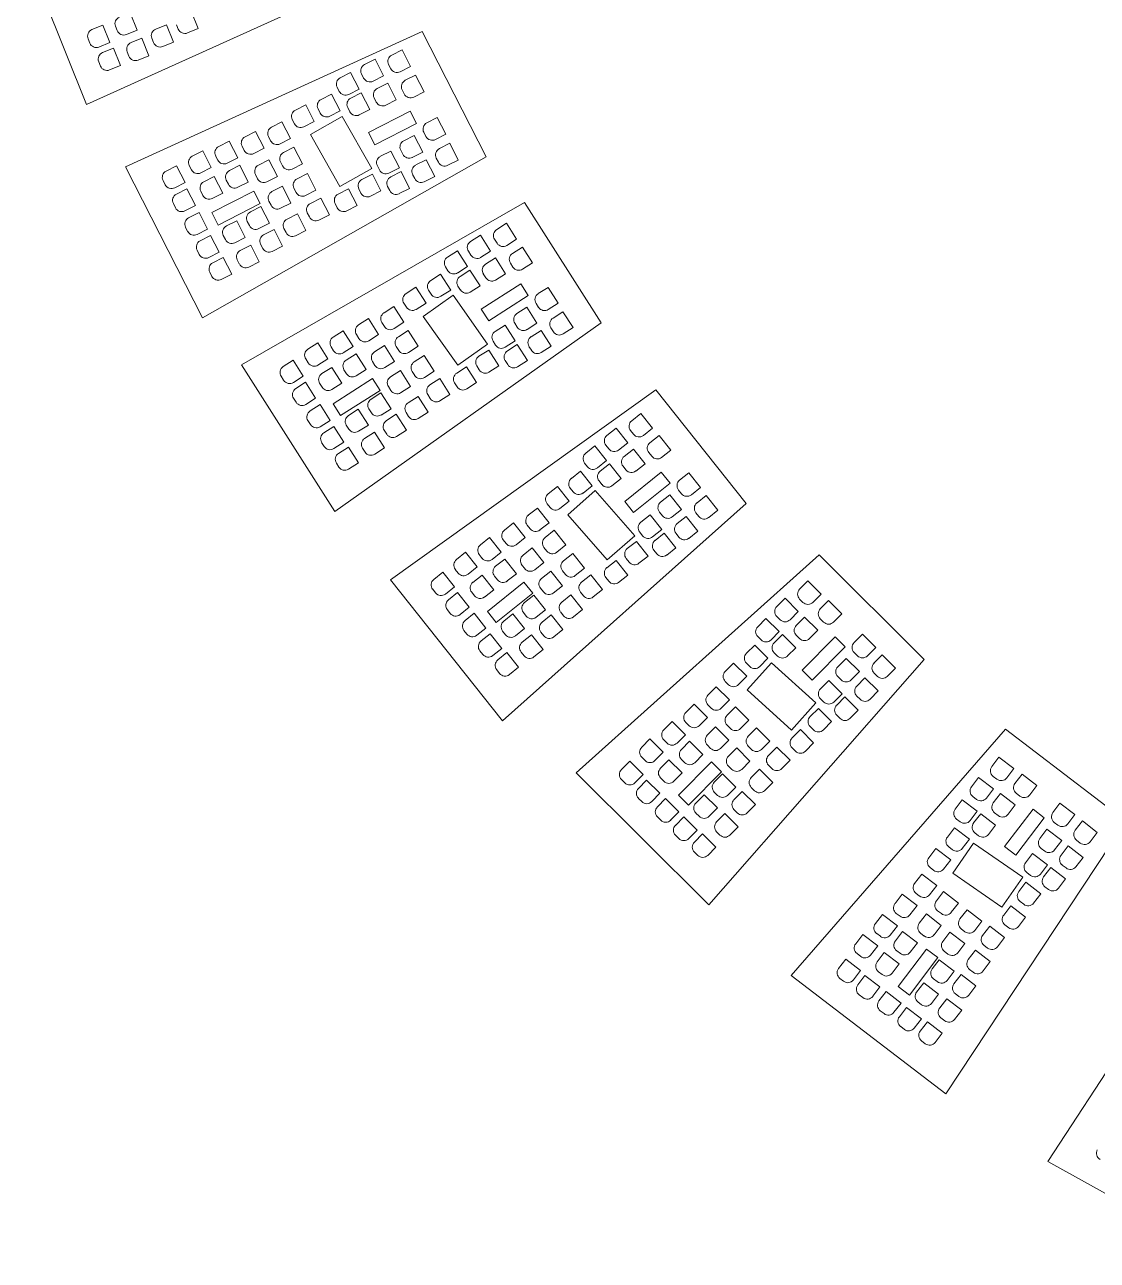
# Model space of a CAD drawing. Header units: millimetres. Extents: x -516 to 436, y -130 to 992.
# Drawn here: x -472 to -243.2, y -79.4 to 184.2 of the extents above; entities that cross this region are included whole.
import ezdxf

# ---------------------------------------------------------------- set-up
doc = ezdxf.new("R2010")
doc.units = ezdxf.units.MM

msp = doc.modelspace()

# ---------------------------------------------------------------- linework, layer by layer
at = {"color": 7, "linetype": 'Continuous', "lineweight": 15}
for p, q in [((-458.81, 167.12), (-472.02, 199.95)), ((-395.42, 195.81), (-458.81, 167.12)), ((-449.51, 186.72), (-448.02, 183)), ((-436.49, 187.05), (-435, 183.34)), ((-457.67, 183.12), (-455.35, 184.05)), ((-455.35, 184.05), (-453.86, 180.34)), ((-452.29, 182.9), (-452.66, 183.83)), ((-450.51, 153.84), (-387.21, 182.74)), ((-448.02, 183), (-450.34, 182.07)), ((-444.07, 183.23), (-441.75, 184.16)), ((-441.75, 184.16), (-440.26, 180.45)), ((-439.27, 183.24), (-439.65, 184.17)), ((-435, 183.34), (-437.32, 182.41)), ((-387.21, 182.74), (-373.6, 156.01)), ((-458.13, 180.24), (-458.5, 181.17)), ((-453.86, 180.34), (-456.18, 179.41)), ((-449.33, 180.34), (-447.01, 181.27)), ((-447.01, 181.27), (-445.52, 177.56)), ((-444.53, 180.35), (-444.9, 181.28)), ((-440.26, 180.45), (-442.58, 179.52)), ((-455.4, 178.23), (-453.08, 179.16)), ((-453.08, 179.16), (-451.59, 175.45)), ((-449.79, 177.46), (-450.16, 178.39)), ((-445.52, 177.56), (-447.84, 176.63)), ((-399.53, 175.67), (-397.3, 176.81)), ((-397.3, 176.81), (-395.48, 173.24)), ((-393.74, 177.68), (-391.51, 178.82)), ((-391.51, 178.82), (-389.7, 175.25)), ((-455.86, 175.35), (-456.23, 176.28)), ((-451.59, 175.45), (-453.91, 174.52)), ((-404.72, 172.85), (-402.5, 173.99)), ((-402.5, 173.99), (-400.68, 170.42)), ((-393.94, 174.78), (-394.39, 175.67)), ((-389.7, 175.25), (-391.92, 174.12)), ((-399.73, 172.77), (-400.18, 173.66)), ((-395.48, 173.24), (-397.71, 172.11)), ((-396.83, 170.56), (-394.6, 171.7)), ((-394.6, 171.7), (-392.78, 168.13)), ((-390.86, 172.31), (-388.63, 173.44)), ((-388.63, 173.44), (-386.82, 169.88)), ((-408.79, 168.21), (-406.56, 169.35)), ((-406.56, 169.35), (-404.75, 165.78)), ((-404.93, 169.95), (-405.38, 170.84)), ((-400.68, 170.42), (-402.91, 169.29)), ((-402.46, 168.5), (-400.23, 169.63)), ((-400.23, 169.63), (-398.42, 166.07)), ((-391.06, 169.4), (-391.52, 170.29)), ((-386.82, 169.88), (-389.05, 168.74)), ((-414.29, 165.95), (-412.06, 167.09)), ((-412.06, 167.09), (-410.25, 163.52)), ((-408.99, 165.3), (-409.45, 166.19)), ((-402.66, 165.59), (-403.12, 166.48)), ((-397.03, 167.65), (-397.48, 168.54)), ((-392.78, 168.13), (-395.01, 167)), ((-419.36, 162.31), (-417.14, 163.45)), ((-417.14, 163.45), (-415.32, 159.88)), ((-414.49, 163.04), (-414.94, 163.93)), ((-410.25, 163.52), (-412.47, 162.39)), ((-411.09, 160.76), (-404.32, 164.61)), ((-404.75, 165.78), (-406.97, 164.65)), ((-404.32, 164.61), (-398, 153.52)), ((-398.42, 166.07), (-400.65, 164.94)), ((-398.69, 161.19), (-389.79, 165.75)), ((-389.79, 165.75), (-388.42, 163.08)), ((-386.24, 163.22), (-384.01, 164.36)), ((-384.01, 164.36), (-382.19, 160.79)), ((-425, 160.25), (-422.77, 161.38)), ((-422.77, 161.38), (-420.95, 157.82)), ((-397.32, 158.52), (-398.69, 161.19)), ((-388.42, 163.08), (-397.32, 158.52)), ((-386.44, 160.32), (-386.89, 161.21)), ((-430.63, 158.19), (-428.4, 159.32)), ((-428.4, 159.32), (-426.59, 155.76)), ((-425.2, 157.34), (-425.65, 158.23)), ((-419.57, 159.4), (-420.02, 160.29)), ((-415.32, 159.88), (-417.55, 158.75)), ((-404.77, 149.66), (-411.09, 160.76)), ((-391.16, 159.43), (-388.93, 160.56)), ((-388.93, 160.56), (-387.11, 157)), ((-382.19, 160.79), (-384.42, 159.66)), ((-383.58, 157.73), (-381.35, 158.87)), ((-381.35, 158.87), (-379.54, 155.3)), ((-436.27, 156.12), (-434.04, 157.26)), ((-373.6, 156.01), (-434.1, 121.61)), ((-434.04, 157.26), (-432.22, 153.69)), ((-430.83, 155.28), (-431.29, 156.17)), ((-426.59, 155.76), (-428.82, 154.62)), ((-420.95, 157.82), (-423.18, 156.69)), ((-416.81, 156.94), (-414.58, 158.07)), ((-414.58, 158.07), (-412.76, 154.51)), ((-396.14, 156.09), (-393.91, 157.22)), ((-393.91, 157.22), (-392.1, 153.66)), ((-391.36, 156.52), (-391.81, 157.41)), ((-387.11, 157), (-389.34, 155.86)), ((-383.78, 154.83), (-384.24, 155.72)), ((-434.1, 121.61), (-450.51, 153.84)), ((-441.85, 152.94), (-439.62, 154.08)), ((-439.62, 154.08), (-437.81, 150.51)), ((-436.47, 153.22), (-436.92, 154.11)), ((-432.22, 153.69), (-434.45, 152.56)), ((-428.37, 153.04), (-426.14, 154.18)), ((-426.14, 154.18), (-424.32, 150.61)), ((-422.15, 154.21), (-419.93, 155.35)), ((-419.93, 155.35), (-418.11, 151.78)), ((-417.01, 154.03), (-417.46, 154.92)), ((-412.76, 154.51), (-414.99, 153.37)), ((-398, 153.52), (-404.77, 149.66)), ((-396.34, 153.18), (-396.8, 154.07)), ((-392.1, 153.66), (-394.32, 152.52)), ((-388.61, 154.24), (-386.38, 155.37)), ((-386.38, 155.37), (-384.57, 151.81)), ((-379.54, 155.3), (-381.77, 154.17)), ((-442.05, 150.03), (-442.5, 150.92)), ((-437.81, 150.51), (-440.03, 149.38)), ((-433.81, 150.66), (-431.58, 151.8)), ((-431.58, 151.8), (-429.77, 148.23)), ((-428.57, 150.13), (-429.02, 151.02)), ((-424.32, 150.61), (-426.55, 149.48)), ((-422.36, 151.3), (-422.81, 152.2)), ((-418.11, 151.78), (-420.34, 150.65)), ((-413.93, 151.29), (-411.7, 152.42)), ((-411.7, 152.42), (-409.89, 148.86)), ((-400.1, 151.14), (-397.87, 152.27)), ((-397.87, 152.27), (-396.05, 148.71)), ((-393.95, 151.69), (-391.72, 152.83)), ((-391.72, 152.83), (-389.91, 149.26)), ((-388.81, 151.33), (-389.27, 152.22)), ((-384.57, 151.81), (-386.8, 150.67)), ((-439.66, 148.01), (-437.43, 149.15)), ((-437.43, 149.15), (-435.62, 145.58)), ((-434.01, 147.75), (-434.47, 148.64)), ((-432.08, 144.1), (-423.18, 148.66)), ((-429.77, 148.23), (-432, 147.1)), ((-423.18, 148.66), (-421.82, 145.99)), ((-419.28, 148.56), (-417.05, 149.7)), ((-417.05, 149.7), (-415.24, 146.13)), ((-414.13, 148.38), (-414.59, 149.27)), ((-409.89, 148.86), (-412.12, 147.72)), ((-405.16, 148.02), (-402.93, 149.15)), ((-402.93, 149.15), (-401.12, 145.59)), ((-400.3, 148.23), (-400.75, 149.12)), ((-396.05, 148.71), (-398.28, 147.57)), ((-394.15, 148.78), (-394.61, 149.68)), ((-389.91, 149.26), (-392.13, 148.13)), ((-439.86, 145.1), (-440.31, 146)), ((-435.62, 145.58), (-437.84, 144.45)), ((-421.82, 145.99), (-430.72, 141.43)), ((-425.79, 111.64), (-365.42, 146.26)), ((-423.88, 144.23), (-421.65, 145.37)), ((-421.65, 145.37), (-419.84, 141.8)), ((-419.48, 145.66), (-419.93, 146.55)), ((-415.24, 146.13), (-417.46, 145)), ((-411.09, 146.06), (-408.86, 147.19)), ((-408.86, 147.19), (-407.04, 143.63)), ((-405.36, 145.11), (-405.82, 146)), ((-401.12, 145.59), (-403.34, 144.45)), ((-365.42, 146.26), (-349.08, 120.58)), ((-437.06, 142.98), (-434.83, 144.12)), ((-434.83, 144.12), (-433.01, 140.55)), ((-430.72, 141.43), (-432.08, 144.1)), ((-429.01, 141.23), (-426.78, 142.36)), ((-426.78, 142.36), (-424.96, 138.8)), ((-416.07, 142.71), (-413.84, 143.85)), ((-413.84, 143.85), (-412.03, 140.28)), ((-411.29, 143.15), (-411.74, 144.04)), ((-407.04, 143.63), (-409.27, 142.49)), ((-437.26, 140.07), (-437.71, 140.96)), ((-433.01, 140.55), (-435.24, 139.42)), ((-424.08, 141.32), (-424.54, 142.21)), ((-419.84, 141.8), (-422.06, 140.67)), ((-421.05, 139.37), (-418.82, 140.5)), ((-418.82, 140.5), (-417.01, 136.94)), ((-416.27, 139.81), (-416.73, 140.7)), ((-412.03, 140.28), (-414.25, 139.15)), ((-371.34, 140.46), (-369.24, 141.8)), ((-369.24, 141.8), (-367.09, 138.43)), ((-434.59, 138.06), (-432.36, 139.19)), ((-432.36, 139.19), (-430.55, 135.63)), ((-429.21, 138.32), (-429.66, 139.21)), ((-424.96, 138.8), (-427.19, 137.66)), ((-426.03, 136.03), (-423.81, 137.16)), ((-423.81, 137.16), (-421.99, 133.6)), ((-421.25, 136.46), (-421.71, 137.35)), ((-376.91, 137.91), (-374.8, 139.25)), ((-374.8, 139.25), (-372.66, 135.88)), ((-371.27, 137.55), (-371.8, 138.39)), ((-367.09, 138.43), (-369.2, 137.09)), ((-434.79, 135.15), (-435.25, 136.04)), ((-430.55, 135.63), (-432.77, 134.49)), ((-431.89, 133.39), (-429.66, 134.52)), ((-429.66, 134.52), (-427.85, 130.96)), ((-417.01, 136.94), (-419.24, 135.81)), ((-381.82, 134.6), (-379.71, 135.95)), ((-379.71, 135.95), (-377.56, 132.57)), ((-376.84, 134.99), (-377.37, 135.84)), ((-372.66, 135.88), (-374.77, 134.53)), ((-367.97, 135.39), (-365.86, 136.73)), ((-365.86, 136.73), (-363.71, 133.35)), ((-426.24, 133.12), (-426.69, 134.01)), ((-421.99, 133.6), (-424.22, 132.46)), ((-381.74, 131.69), (-382.28, 132.53)), ((-377.56, 132.57), (-379.67, 131.23)), ((-379.15, 130.48), (-377.04, 131.83)), ((-377.04, 131.83), (-374.89, 128.45)), ((-373.74, 133.08), (-371.63, 134.42)), ((-371.63, 134.42), (-369.48, 131.04)), ((-367.89, 132.47), (-368.43, 133.31)), ((-363.71, 133.35), (-365.82, 132.01)), ((-432.09, 130.48), (-432.55, 131.37)), ((-427.85, 130.96), (-430.08, 129.82)), ((-385.42, 129.59), (-383.31, 130.93)), ((-383.31, 130.93), (-381.16, 127.56)), ((-373.66, 130.16), (-374.2, 131.01)), ((-369.48, 131.04), (-371.59, 129.7)), ((-390.68, 126.82), (-388.57, 128.16)), ((-388.57, 128.16), (-386.42, 124.78)), ((-385.34, 126.68), (-385.88, 127.52)), ((-381.16, 127.56), (-383.27, 126.22)), ((-379.07, 127.57), (-379.61, 128.41)), ((-374.89, 128.45), (-377, 127.11)), ((-374.66, 123.51), (-366.23, 128.9)), ((-366.23, 128.9), (-364.62, 126.38)), ((-362.49, 126.79), (-360.38, 128.13)), ((-360.38, 128.13), (-358.24, 124.75)), ((-395.38, 122.71), (-393.27, 124.05)), ((-393.27, 124.05), (-391.12, 120.68)), ((-390.6, 123.9), (-391.14, 124.75)), ((-386.42, 124.78), (-388.53, 123.44)), ((-387, 121.95), (-380.63, 126.44)), ((-380.63, 126.44), (-373.28, 116)), ((-364.62, 126.38), (-373.04, 120.99)), ((-362.42, 123.87), (-362.95, 124.72)), ((-358.24, 124.75), (-360.35, 123.41)), ((-400.79, 120.12), (-398.68, 121.46)), ((-398.68, 121.46), (-396.54, 118.08)), ((-379.64, 111.51), (-387, 121.95)), ((-373.04, 120.99), (-374.66, 123.51)), ((-367.03, 122.54), (-364.92, 123.88)), ((-364.92, 123.88), (-362.77, 120.5)), ((-359.33, 121.58), (-357.22, 122.92)), ((-357.22, 122.92), (-355.07, 119.54)), ((-406.2, 117.52), (-404.09, 118.87)), ((-349.08, 120.58), (-405.84, 80.29)), ((-404.09, 118.87), (-401.95, 115.49)), ((-395.3, 119.79), (-395.84, 120.64)), ((-391.12, 120.68), (-393.23, 119.33)), ((-392.32, 117.6), (-390.21, 118.94)), ((-390.21, 118.94), (-388.07, 115.57)), ((-371.67, 118.73), (-369.56, 120.07)), ((-369.56, 120.07), (-367.41, 116.7)), ((-366.95, 119.62), (-367.49, 120.47)), ((-362.77, 120.5), (-364.88, 119.16)), ((-364, 117.61), (-361.89, 118.95)), ((-361.89, 118.95), (-359.74, 115.58)), ((-359.25, 118.66), (-359.79, 119.5)), ((-355.07, 119.54), (-357.18, 118.2)), ((-411.62, 114.93), (-409.51, 116.27)), ((-409.51, 116.27), (-407.36, 112.9)), ((-400.72, 117.2), (-401.25, 118.05)), ((-396.54, 118.08), (-398.65, 116.74)), ((-373.28, 116), (-379.64, 111.51)), ((-371.59, 115.82), (-372.13, 116.66)), ((-367.41, 116.7), (-369.52, 115.36)), ((-406.13, 114.61), (-406.66, 115.45)), ((-401.95, 115.49), (-404.06, 114.15)), ((-403.46, 112.62), (-401.35, 113.96)), ((-401.35, 113.96), (-399.2, 110.59)), ((-397.38, 114.38), (-395.28, 115.72)), ((-395.28, 115.72), (-393.13, 112.35)), ((-392.25, 114.69), (-392.78, 115.53)), ((-388.07, 115.57), (-390.18, 114.23)), ((-388.92, 112.25), (-386.81, 113.6)), ((-386.81, 113.6), (-384.66, 110.22)), ((-375.13, 113.43), (-373.02, 114.77)), ((-373.02, 114.77), (-370.88, 111.4)), ((-369.07, 114.57), (-366.96, 115.91)), ((-366.96, 115.91), (-364.81, 112.54)), ((-363.92, 114.7), (-364.46, 115.54)), ((-359.74, 115.58), (-361.85, 114.24)), ((-405.84, 80.29), (-425.79, 111.64)), ((-416.87, 111.23), (-414.76, 112.57)), ((-414.76, 112.57), (-412.61, 109.2)), ((-411.54, 112.02), (-412.08, 112.86)), ((-407.36, 112.9), (-409.47, 111.56)), ((-408.65, 109.73), (-406.54, 111.07)), ((-406.54, 111.07), (-404.39, 107.7)), ((-397.31, 111.47), (-397.85, 112.31)), ((-393.13, 112.35), (-395.24, 111.01)), ((-379.88, 109.84), (-377.77, 111.18)), ((-377.77, 111.18), (-375.62, 107.81)), ((-375.06, 110.51), (-375.59, 111.36)), ((-370.88, 111.4), (-372.99, 110.05)), ((-368.99, 111.65), (-369.53, 112.5)), ((-364.81, 112.54), (-366.92, 111.19)), ((-416.79, 108.32), (-417.33, 109.16)), ((-412.61, 109.2), (-414.72, 107.86)), ((-406.26, 103.29), (-397.83, 108.68)), ((-403.38, 109.7), (-403.92, 110.55)), ((-399.2, 110.59), (-401.31, 109.24)), ((-397.83, 108.68), (-396.22, 106.16)), ((-393.98, 109.03), (-391.87, 110.37)), ((-391.87, 110.37), (-389.72, 107)), ((-388.84, 109.34), (-389.38, 110.18)), ((-384.66, 110.22), (-386.77, 108.88)), ((-385.59, 107.32), (-383.48, 108.66)), ((-383.48, 108.66), (-381.33, 105.29)), ((-414.22, 106.53), (-412.11, 107.88)), ((-412.11, 107.88), (-409.96, 104.5)), ((-408.57, 106.82), (-409.11, 107.66)), ((-404.39, 107.7), (-406.5, 106.36)), ((-396.22, 106.16), (-404.64, 100.77)), ((-398.15, 104.28), (-396.04, 105.62)), ((-396.04, 105.62), (-393.89, 102.25)), ((-393.9, 106.12), (-394.44, 106.96)), ((-394.01, 65.72), (-337.41, 106.24)), ((-389.72, 107), (-391.83, 105.66)), ((-379.8, 106.93), (-380.34, 107.77)), ((-375.62, 107.81), (-377.73, 106.47)), ((-337.41, 106.24), (-318.13, 81.99)), ((-414.14, 103.62), (-414.68, 104.46)), ((-409.96, 104.5), (-412.07, 103.16)), ((-411.14, 101.78), (-409.03, 103.12)), ((-409.03, 103.12), (-406.89, 99.74)), ((-404.64, 100.77), (-406.26, 103.29)), ((-390.23, 103.51), (-388.12, 104.86)), ((-388.12, 104.86), (-385.97, 101.48)), ((-385.51, 104.4), (-386.05, 105.25)), ((-381.33, 105.29), (-383.44, 103.94)), ((-402.96, 100.8), (-400.86, 102.14)), ((-400.86, 102.14), (-398.71, 98.76)), ((-398.07, 101.36), (-398.61, 102.21)), ((-393.89, 102.25), (-396, 100.9)), ((-394.87, 99.71), (-392.76, 101.05)), ((-392.76, 101.05), (-390.61, 97.68)), ((-390.15, 100.6), (-390.69, 101.44)), ((-385.97, 101.48), (-388.08, 100.14)), ((-342.55, 99.68), (-340.6, 101.23)), ((-340.6, 101.23), (-338.11, 98.1)), ((-411.07, 98.86), (-411.6, 99.7)), ((-406.89, 99.74), (-409, 98.4)), ((-408.22, 97.11), (-406.11, 98.45)), ((-406.11, 98.45), (-403.96, 95.08)), ((-402.89, 97.88), (-403.42, 98.73)), ((-398.71, 98.76), (-400.82, 97.42)), ((-394.79, 96.8), (-395.33, 97.64)), ((-390.61, 97.68), (-392.72, 96.34)), ((-347.82, 96.55), (-345.87, 98.11)), ((-345.87, 98.11), (-343.38, 94.98)), ((-342.17, 96.79), (-342.79, 97.57)), ((-338.11, 98.1), (-340.06, 96.55)), ((-408.14, 94.19), (-408.68, 95.04)), ((-403.96, 95.08), (-406.07, 93.73)), ((-399.51, 95.91), (-397.4, 97.25)), ((-397.4, 97.25), (-395.25, 93.87)), ((-343.38, 94.98), (-345.34, 93.42)), ((-338.66, 94.98), (-336.71, 96.54)), ((-336.71, 96.54), (-334.22, 93.41)), ((-405.09, 92.72), (-402.98, 94.06)), ((-402.98, 94.06), (-400.83, 90.68)), ((-399.43, 92.99), (-399.97, 93.84)), ((-395.25, 93.87), (-397.36, 92.53)), ((-352.36, 92.75), (-350.4, 94.31)), ((-350.4, 94.31), (-347.91, 91.18)), ((-347.44, 93.66), (-348.07, 94.45)), ((-344.16, 92.08), (-342.2, 93.64)), ((-342.2, 93.64), (-339.71, 90.51)), ((-338.28, 92.09), (-338.9, 92.87)), ((-334.22, 93.41), (-336.17, 91.85)), ((-405.01, 89.8), (-405.55, 90.65)), ((-400.83, 90.68), (-402.94, 89.34)), ((-351.97, 89.86), (-352.6, 90.65)), ((-347.91, 91.18), (-349.87, 89.62)), ((-349.27, 88.94), (-347.31, 90.49)), ((-347.31, 90.49), (-344.82, 87.36)), ((-343.78, 89.19), (-344.4, 89.97)), ((-339.71, 90.51), (-341.67, 88.95)), ((-355.41, 87.39), (-353.46, 88.95)), ((-353.46, 88.95), (-350.97, 85.82)), ((-344.82, 87.36), (-346.78, 85.81)), ((-344.04, 82.43), (-336.23, 88.68)), ((-336.23, 88.68), (-334.36, 86.34)), ((-332.32, 87), (-330.36, 88.56)), ((-330.36, 88.56), (-327.87, 85.43)), ((-360.35, 84.08), (-358.39, 85.64)), ((-358.39, 85.64), (-355.91, 82.51)), ((-356.18, 79.63), (-350.32, 84.76)), ((-355.03, 84.5), (-355.65, 85.29)), ((-350.97, 85.82), (-352.92, 84.26)), ((-350.32, 84.76), (-341.91, 75.15)), ((-348.89, 86.05), (-349.51, 86.83)), ((-334.36, 86.34), (-342.17, 80.09)), ((-331.94, 84.11), (-332.56, 84.9)), ((-327.87, 85.43), (-329.83, 83.87)), ((-318.13, 81.99), (-370.13, 35.68)), ((-359.97, 81.19), (-360.59, 81.97)), ((-355.91, 82.51), (-357.86, 80.95)), ((-342.17, 80.09), (-344.04, 82.43)), ((-336.38, 82.3), (-334.43, 83.86)), ((-334.43, 83.86), (-331.94, 80.73)), ((-328.62, 82.15), (-326.66, 83.71)), ((-326.66, 83.71), (-324.18, 80.58)), ((-364.6, 79.5), (-362.64, 81.06)), ((-362.64, 81.06), (-360.15, 77.93)), ((-347.77, 70.02), (-356.18, 79.63)), ((-340.6, 78.03), (-338.64, 79.59)), ((-338.64, 79.59), (-336.15, 76.46)), ((-336, 79.41), (-336.62, 80.19)), ((-331.94, 80.73), (-333.89, 79.17)), ((-332.85, 77.72), (-330.9, 79.28)), ((-330.9, 79.28), (-328.41, 76.15)), ((-328.24, 79.26), (-328.86, 80.05)), ((-324.18, 80.58), (-326.13, 79.02)), ((-369.71, 76.36), (-367.75, 77.91)), ((-367.75, 77.91), (-365.26, 74.78)), ((-364.22, 76.61), (-364.84, 77.4)), ((-360.15, 77.93), (-362.11, 76.37)), ((-336.15, 76.46), (-338.11, 74.9)), ((-374.82, 73.21), (-372.86, 74.77)), ((-372.86, 74.77), (-370.37, 71.64)), ((-369.33, 73.47), (-369.95, 74.25)), ((-365.26, 74.78), (-367.22, 73.23)), ((-361.02, 74.74), (-359.06, 76.3)), ((-359.06, 76.3), (-356.57, 73.17)), ((-341.91, 75.15), (-347.77, 70.02)), ((-343.49, 72.39), (-341.53, 73.95)), ((-341.53, 73.95), (-339.04, 70.82)), ((-340.22, 75.14), (-340.84, 75.93)), ((-337.58, 74.16), (-335.62, 75.72)), ((-335.62, 75.72), (-333.13, 72.59)), ((-332.47, 74.83), (-333.09, 75.62)), ((-328.41, 76.15), (-330.36, 74.59)), ((-379.93, 70.07), (-377.97, 71.62)), ((-377.97, 71.62), (-375.48, 68.49)), ((-370.37, 71.64), (-372.33, 70.08)), ((-365.72, 71.01), (-363.76, 72.57)), ((-363.76, 72.57), (-361.27, 69.43)), ((-360.64, 71.85), (-361.26, 72.64)), ((-356.57, 73.17), (-358.53, 71.61)), ((-357.08, 69.78), (-355.12, 71.34)), ((-355.12, 71.34), (-352.63, 68.21)), ((-337.2, 71.27), (-337.82, 72.06)), ((-333.13, 72.59), (-335.09, 71.03)), ((-374.44, 70.32), (-375.06, 71.11)), ((-371.57, 68.62), (-369.61, 70.18)), ((-369.61, 70.18), (-367.12, 67.05)), ((-365.34, 68.12), (-365.96, 68.9)), ((-361.27, 69.43), (-363.23, 67.88)), ((-354.38, 24.53), (-302.59, 71.06)), ((-347.83, 68.33), (-345.87, 69.89)), ((-345.87, 69.89), (-343.38, 66.75)), ((-343.11, 69.5), (-343.73, 70.29)), ((-339.04, 70.82), (-341, 69.26)), ((-302.59, 71.06), (-280.17, 48.76)), ((-384.76, 65.84), (-382.81, 67.39)), ((-382.81, 67.39), (-380.32, 64.26)), ((-379.55, 67.18), (-380.17, 67.96)), ((-375.48, 68.49), (-377.44, 66.94)), ((-376.43, 65.2), (-374.48, 66.76)), ((-374.48, 66.76), (-371.99, 63.63)), ((-371.19, 65.73), (-371.81, 66.51)), ((-367.12, 67.05), (-369.08, 65.49)), ((-361.77, 66.05), (-359.82, 67.6)), ((-359.82, 67.6), (-357.33, 64.47)), ((-356.69, 66.89), (-357.32, 67.67)), ((-352.63, 68.21), (-354.59, 66.65)), ((-353.25, 65.22), (-351.29, 66.78)), ((-351.29, 66.78), (-348.8, 63.65)), ((-347.45, 65.44), (-348.07, 66.22)), ((-343.38, 66.75), (-345.34, 65.2)), ((-370.13, 35.68), (-394.01, 65.72)), ((-384.38, 62.95), (-385, 63.73)), ((-380.32, 64.26), (-382.27, 62.7)), ((-371.99, 63.63), (-373.94, 62.07)), ((-373.34, 59), (-365.53, 65.25)), ((-365.53, 65.25), (-363.65, 62.9)), ((-361.39, 63.16), (-362.01, 63.94)), ((-357.33, 64.47), (-359.28, 62.92)), ((-348.8, 63.65), (-350.76, 62.09)), ((-306.74, 63.75), (-304.97, 65.53)), ((-304.97, 65.53), (-302.14, 62.7)), ((-381.63, 61.44), (-379.68, 63)), ((-379.68, 63), (-377.19, 59.87)), ((-376.05, 62.31), (-376.67, 63.1)), ((-363.65, 62.9), (-371.46, 56.66)), ((-365.42, 60.88), (-363.46, 62.44)), ((-363.46, 62.44), (-360.97, 59.31)), ((-357.46, 60.95), (-355.5, 62.51)), ((-355.5, 62.51), (-353.01, 59.38)), ((-352.86, 62.33), (-353.49, 63.12)), ((-311.61, 60.04), (-309.85, 61.81)), ((-309.85, 61.81), (-307.01, 58.99)), ((-306.02, 60.93), (-306.73, 61.63)), ((-302.14, 62.7), (-303.9, 60.93)), ((-302.33, 59.54), (-300.56, 61.31)), ((-300.56, 61.31), (-297.73, 58.49)), ((-381.25, 58.55), (-381.87, 59.33)), ((-377.19, 59.87), (-379.14, 58.31)), ((-378.08, 57.03), (-376.12, 58.59)), ((-376.12, 58.59), (-373.63, 55.46)), ((-371.46, 56.66), (-373.34, 59)), ((-369.84, 56.92), (-367.89, 58.47)), ((-367.89, 58.47), (-365.4, 55.34)), ((-365.04, 57.99), (-365.66, 58.78)), ((-360.97, 59.31), (-362.93, 57.75)), ((-361.68, 56.69), (-359.72, 58.24)), ((-359.72, 58.24), (-357.23, 55.11)), ((-357.08, 58.06), (-357.7, 58.85)), ((-353.01, 59.38), (-354.97, 57.82)), ((-307.01, 58.99), (-308.77, 57.22)), ((-297.73, 58.49), (-299.49, 56.72)), ((-373.63, 55.46), (-375.59, 53.9)), ((-315.67, 55.74), (-313.91, 57.51)), ((-313.91, 57.51), (-311.07, 54.69)), ((-310.89, 57.21), (-311.6, 57.92)), ((-307.45, 56.02), (-305.69, 57.8)), ((-305.69, 57.8), (-302.85, 54.97)), ((-301.61, 56.71), (-302.32, 57.42)), ((-377.7, 54.14), (-378.32, 54.92)), ((-374.68, 52.7), (-372.72, 54.25)), ((-372.72, 54.25), (-370.23, 51.12)), ((-369.46, 54.03), (-370.08, 54.81)), ((-365.4, 55.34), (-367.35, 53.79)), ((-365.89, 52.42), (-363.94, 53.97)), ((-363.94, 53.97), (-361.45, 50.84)), ((-361.29, 53.79), (-361.92, 54.58)), ((-357.23, 55.11), (-359.19, 53.55)), ((-314.95, 52.91), (-315.66, 53.62)), ((-311.07, 54.69), (-312.83, 52.92)), ((-312.16, 52.31), (-310.4, 54.08)), ((-310.4, 54.08), (-307.56, 51.26)), ((-306.74, 53.2), (-307.44, 53.9)), ((-306.21, 46.45), (-299.18, 53.56)), ((-302.85, 54.97), (-304.61, 53.2)), ((-299.18, 53.56), (-297.05, 51.45)), ((-295.1, 52.35), (-293.34, 54.12)), ((-293.34, 54.12), (-290.5, 51.3)), ((-374.3, 49.81), (-374.92, 50.59)), ((-370.23, 51.12), (-372.19, 49.57)), ((-371.11, 48.66), (-369.15, 50.21)), ((-369.15, 50.21), (-366.66, 47.08)), ((-365.51, 49.53), (-366.13, 50.31)), ((-361.45, 50.84), (-363.4, 49.28)), ((-318.08, 50.06), (-316.32, 51.83)), ((-316.32, 51.83), (-313.49, 49.01)), ((-311.45, 49.48), (-312.15, 50.19)), ((-307.56, 51.26), (-309.32, 49.49)), ((-297.05, 51.45), (-304.08, 44.34)), ((-294.39, 49.53), (-295.1, 50.23)), ((-290.5, 51.3), (-292.26, 49.53)), ((-280.17, 48.76), (-326.13, -3.58)), ((-322.6, 46.2), (-320.84, 47.97)), ((-320.84, 47.97), (-318.01, 45.15)), ((-317.37, 47.23), (-318.08, 47.94)), ((-317.95, 42.26), (-312.72, 48.03)), ((-313.49, 49.01), (-315.25, 47.24)), ((-312.72, 48.03), (-303.25, 39.46)), ((-298.59, 47.21), (-296.83, 48.98)), ((-296.83, 48.98), (-293.99, 46.16)), ((-290.87, 47.96), (-289.1, 49.74)), ((-289.1, 49.74), (-286.27, 46.91)), ((-370.72, 45.77), (-371.35, 46.55)), ((-366.66, 47.08), (-368.62, 45.53)), ((-318.01, 45.15), (-319.77, 43.38)), ((-304.08, 44.34), (-306.21, 46.45)), ((-297.88, 44.38), (-298.59, 45.09)), ((-293.99, 46.16), (-295.76, 44.39)), ((-294.56, 43.07), (-292.79, 44.84)), ((-292.79, 44.84), (-289.96, 42.02)), ((-290.15, 45.14), (-290.86, 45.84)), ((-286.27, 46.91), (-288.03, 45.14)), ((-326.29, 41.16), (-324.53, 42.93)), ((-324.53, 42.93), (-321.69, 40.11)), ((-321.89, 43.37), (-322.6, 44.08)), ((-308.48, 33.69), (-317.95, 42.26)), ((-302.28, 42.48), (-300.52, 44.25)), ((-300.52, 44.25), (-297.69, 41.43)), ((-321.69, 40.11), (-323.46, 38.34)), ((-301.57, 39.65), (-302.28, 40.36)), ((-297.69, 41.43), (-299.45, 39.66)), ((-298.83, 38.99), (-297.07, 40.76)), ((-297.07, 40.76), (-294.24, 37.94)), ((-293.84, 40.25), (-294.55, 40.95)), ((-289.96, 42.02), (-291.72, 40.25)), ((-331, 37.44), (-329.24, 39.21)), ((-329.24, 39.21), (-326.4, 36.39)), ((-325.58, 38.33), (-326.29, 39.04)), ((-322.19, 36.85), (-320.42, 38.62)), ((-320.42, 38.62), (-317.59, 35.8)), ((-303.25, 39.46), (-308.48, 33.69)), ((-304.5, 36.55), (-302.74, 38.32)), ((-302.74, 38.32), (-299.9, 35.5)), ((-294.24, 37.94), (-296, 36.17)), ((-335.71, 33.73), (-333.95, 35.5)), ((-333.95, 35.5), (-331.11, 32.68)), ((-330.29, 34.62), (-331, 35.32)), ((-326.4, 36.39), (-328.17, 34.62)), ((-326.42, 32.59), (-324.66, 34.37)), ((-324.66, 34.37), (-321.82, 31.54)), ((-321.47, 34.02), (-322.18, 34.72)), ((-317.59, 35.8), (-319.35, 34.03)), ((-303.79, 33.72), (-304.5, 34.42)), ((-299.9, 35.5), (-301.67, 33.72)), ((-298.12, 36.16), (-298.83, 36.87)), ((-340.42, 30.01), (-338.66, 31.78)), ((-338.66, 31.78), (-335.83, 28.96)), ((-331.11, 32.68), (-332.88, 30.9)), ((-317.69, 32.38), (-315.93, 34.15)), ((-315.93, 34.15), (-313.09, 31.33)), ((-308.53, -18.67), (-262.83, 33.9)), ((-308.34, 32.01), (-306.58, 33.78)), ((-306.58, 33.78), (-303.74, 30.96)), ((-262.83, 33.9), (-237.15, 14.24)), ((-335, 30.9), (-335.71, 31.6)), ((-331.96, 29.54), (-330.19, 31.32)), ((-330.19, 31.32), (-327.36, 28.49)), ((-325.71, 29.77), (-326.41, 30.47)), ((-321.82, 31.54), (-323.58, 29.77)), ((-321.93, 28.12), (-320.16, 29.89)), ((-320.16, 29.89), (-317.33, 27.07)), ((-316.98, 29.55), (-317.69, 30.25)), ((-313.09, 31.33), (-314.86, 29.55)), ((-313.36, 28.29), (-311.6, 30.06)), ((-311.6, 30.06), (-308.76, 27.24)), ((-307.63, 29.18), (-308.33, 29.88)), ((-303.74, 30.96), (-305.5, 29.18)), ((-344.74, 25.25), (-342.97, 27.02)), ((-342.97, 27.02), (-340.14, 24.2)), ((-339.71, 27.18), (-340.42, 27.89)), ((-335.83, 28.96), (-337.59, 27.19)), ((-336.39, 25.58), (-334.63, 27.36)), ((-334.63, 27.36), (-331.79, 24.54)), ((-332.59, 19.78), (-325.56, 26.89)), ((-331.24, 26.72), (-331.95, 27.42)), ((-327.36, 28.49), (-329.12, 26.72)), ((-325.56, 26.89), (-323.43, 24.78)), ((-317.33, 27.07), (-319.09, 25.3)), ((-308.76, 27.24), (-310.52, 25.47)), ((-265.73, 25.91), (-264.21, 27.89)), ((-264.21, 27.89), (-261.03, 25.46)), ((-326.13, -3.58), (-354.38, 24.53)), ((-340.14, 24.2), (-341.9, 22.42)), ((-331.79, 24.54), (-333.55, 22.76)), ((-323.43, 24.78), (-330.46, 17.67)), ((-324.95, 22.57), (-323.18, 24.34)), ((-323.18, 24.34), (-320.35, 21.52)), ((-321.21, 25.3), (-321.92, 26)), ((-317.05, 23.56), (-315.29, 25.34)), ((-315.29, 25.34), (-312.45, 22.51)), ((-312.65, 25.47), (-313.36, 26.17)), ((-264.65, 23.2), (-265.45, 23.8)), ((-261.03, 25.46), (-262.55, 23.48)), ((-260.81, 22.3), (-259.29, 24.29)), ((-259.29, 24.29), (-256.11, 21.85)), ((-344.02, 22.42), (-344.73, 23.12)), ((-341.12, 21.24), (-339.36, 23.02)), ((-339.36, 23.02), (-336.52, 20.2)), ((-335.67, 22.76), (-336.38, 23.46)), ((-320.35, 21.52), (-322.11, 19.75)), ((-316.34, 20.74), (-317.05, 21.44)), ((-312.45, 22.51), (-314.22, 20.74)), ((-270.08, 21.59), (-268.56, 23.58)), ((-268.56, 23.58), (-265.38, 21.15)), ((-265.38, 21.15), (-266.9, 19.16)), ((-256.11, 21.85), (-257.63, 19.87)), ((-340.4, 18.42), (-341.11, 19.12)), ((-336.52, 20.2), (-338.28, 18.42)), ((-337.08, 17.28), (-335.31, 19.05)), ((-335.31, 19.05), (-332.48, 16.23)), ((-330.46, 17.67), (-332.59, 19.78)), ((-328.88, 18.12), (-327.12, 19.89)), ((-327.12, 19.89), (-324.28, 17.07)), ((-324.23, 19.74), (-324.94, 20.45)), ((-320.74, 18.83), (-318.98, 20.61)), ((-318.98, 20.61), (-316.15, 17.78)), ((-273.55, 16.81), (-272.03, 18.79)), ((-272.03, 18.79), (-268.85, 16.36)), ((-269, 18.88), (-269.8, 19.49)), ((-265.43, 18.15), (-263.92, 20.14)), ((-263.92, 20.14), (-260.74, 17.7)), ((-259.74, 19.59), (-260.53, 20.2)), ((-332.48, 16.23), (-334.24, 14.46)), ((-328.17, 15.29), (-328.88, 15.99)), ((-324.28, 17.07), (-326.05, 15.3)), ((-324.44, 14.1), (-322.67, 15.88)), ((-322.67, 15.88), (-319.84, 13.06)), ((-320.03, 16.01), (-320.74, 16.71)), ((-316.15, 17.78), (-317.91, 16.01)), ((-268.85, 16.36), (-270.37, 14.38)), ((-269.63, 13.86), (-268.11, 15.84)), ((-268.11, 15.84), (-264.93, 13.41)), ((-264.36, 15.44), (-265.16, 16.05)), ((-263, 8.84), (-256.95, 16.81)), ((-260.74, 17.7), (-262.26, 15.72)), ((-256.95, 16.81), (-254.56, 14.99)), ((-252.71, 16.11), (-251.2, 18.09)), ((-251.2, 18.09), (-248.02, 15.66)), ((-336.36, 14.45), (-337.07, 15.16)), ((-333.2, 13.36), (-331.44, 15.14)), ((-331.44, 15.14), (-328.6, 12.32)), ((-237.15, 14.24), (-275.56, -43.89)), ((-272.48, 14.1), (-273.27, 14.7)), ((-264.93, 13.41), (-266.45, 11.43)), ((-254.56, 14.99), (-260.62, 7.03)), ((-251.64, 13.39), (-252.44, 14)), ((-248.02, 15.66), (-249.54, 13.67)), ((-247.95, 12.3), (-246.43, 14.29)), ((-246.43, 14.29), (-243.25, 11.85)), ((-332.48, 10.54), (-333.19, 11.24)), ((-328.6, 12.32), (-330.36, 10.54)), ((-329.18, 9.77), (-327.42, 11.54)), ((-327.42, 11.54), (-324.58, 8.72)), ((-323.72, 11.28), (-324.43, 11.98)), ((-319.84, 13.06), (-321.6, 11.28)), ((-275.21, 10.86), (-273.69, 12.85)), ((-273.69, 12.85), (-270.51, 10.42)), ((-268.55, 11.15), (-269.35, 11.75)), ((-255.51, 10.56), (-253.99, 12.54)), ((-253.99, 12.54), (-250.82, 10.11)), ((-243.25, 11.85), (-244.77, 9.87)), ((-324.58, 8.72), (-326.34, 6.95)), ((-279.19, 6.45), (-277.67, 8.43)), ((-277.67, 8.43), (-274.5, 6)), ((-274.14, 8.15), (-274.93, 8.76)), ((-274.07, 3.14), (-269.63, 9.54)), ((-270.51, 10.42), (-272.03, 8.43)), ((-269.63, 9.54), (-259.13, 2.27)), ((-260.62, 7.03), (-263, 8.84)), ((-254.44, 7.85), (-255.23, 8.45)), ((-250.82, 10.11), (-252.34, 8.12)), ((-250.98, 6.97), (-249.46, 8.96)), ((-249.46, 8.96), (-246.28, 6.53)), ((-246.88, 9.59), (-247.67, 10.2)), ((-328.46, 6.94), (-329.17, 7.65)), ((-274.5, 6), (-276.02, 4.02)), ((-258.56, 5.39), (-257.04, 7.37)), ((-257.04, 7.37), (-253.87, 4.94)), ((-246.28, 6.53), (-247.8, 4.54)), ((-282.2, 0.98), (-280.68, 2.96)), ((-280.68, 2.96), (-277.5, 0.53)), ((-278.12, 3.74), (-278.91, 4.35)), ((-263.57, -4.13), (-274.07, 3.14)), ((-257.49, 2.68), (-258.28, 3.29)), ((-253.87, 4.94), (-255.39, 2.96)), ((-254.69, 2.37), (-253.17, 4.36)), ((-253.17, 4.36), (-250, 1.93)), ((-249.9, 4.26), (-250.7, 4.87)), ((-277.5, 0.53), (-279.02, -1.46)), ((-259.13, 2.27), (-263.57, -4.13)), ((-259.99, -0.78), (-258.47, 1.2)), ((-258.47, 1.2), (-255.3, -1.23)), ((-253.62, -0.34), (-254.41, 0.27)), ((-253.79, -58.34), (-215.69, 0)), ((-250, 1.93), (-251.51, -0.06)), ((-286.39, -3.32), (-284.87, -1.33)), ((-284.87, -1.33), (-281.69, -3.76)), ((-281.13, -1.74), (-281.92, -1.13)), ((-277.57, -2.77), (-276.05, -0.78)), ((-276.05, -0.78), (-272.88, -3.22)), ((-255.3, -1.23), (-256.82, -3.21)), ((-281.69, -3.76), (-283.21, -5.75)), ((-276.5, -5.48), (-277.29, -4.87)), ((-272.88, -3.22), (-274.4, -5.2)), ((-272.54, -6.62), (-271.02, -4.64)), ((-271.02, -4.64), (-267.84, -7.07)), ((-263.21, -5.78), (-261.7, -3.8)), ((-261.7, -3.8), (-258.52, -6.23)), ((-258.92, -3.49), (-259.71, -2.89)), ((-290.58, -7.61), (-289.06, -5.63)), ((-289.06, -5.63), (-285.89, -8.06)), ((-285.32, -6.03), (-286.11, -5.42)), ((-281.22, -7.53), (-279.7, -5.55)), ((-279.7, -5.55), (-276.52, -7.98)), ((-267.84, -7.07), (-269.36, -9.05)), ((-262.14, -8.49), (-262.94, -7.88)), ((-258.52, -6.23), (-260.04, -8.21)), ((-294.77, -11.91), (-293.25, -9.92)), ((-293.25, -9.92), (-290.08, -12.35)), ((-289.51, -10.32), (-290.3, -9.71)), ((-285.89, -8.06), (-287.4, -10.04)), ((-286.31, -11.27), (-284.79, -9.29)), ((-284.79, -9.29), (-281.62, -11.72)), ((-280.14, -10.25), (-280.94, -9.64)), ((-276.52, -7.98), (-278.04, -9.97)), ((-276.18, -11.39), (-274.66, -9.4)), ((-274.66, -9.4), (-271.49, -11.83)), ((-271.46, -9.33), (-272.26, -8.73)), ((-267.71, -10.11), (-266.19, -8.13)), ((-266.19, -8.13), (-263.02, -10.56)), ((-290.08, -12.35), (-291.6, -14.34)), ((-285.71, -21.02), (-279.66, -13.06)), ((-281.62, -11.72), (-283.14, -13.71)), ((-279.66, -13.06), (-277.27, -14.87)), ((-271.49, -11.83), (-273.01, -13.82)), ((-266.64, -12.82), (-267.43, -12.21)), ((-263.02, -10.56), (-264.54, -12.54)), ((-298.43, -17.19), (-296.91, -15.2)), ((-296.91, -15.2), (-293.74, -17.63)), ((-293.7, -14.62), (-294.49, -14.01)), ((-290.2, -15.77), (-288.68, -13.79)), ((-288.68, -13.79), (-285.5, -16.22)), ((-285.24, -13.98), (-286.03, -13.38)), ((-277.27, -14.87), (-283.32, -22.84)), ((-278.46, -17.28), (-276.94, -15.3)), ((-276.94, -15.3), (-273.77, -17.73)), ((-275.11, -14.1), (-275.9, -13.49)), ((-270.76, -15.28), (-269.24, -13.29)), ((-269.24, -13.29), (-266.07, -15.72)), ((-266.07, -15.72), (-267.59, -17.71)), ((-293.74, -17.63), (-295.26, -19.62)), ((-289.13, -18.48), (-289.92, -17.88)), ((-285.5, -16.22), (-287.02, -18.2)), ((-273.77, -17.73), (-275.29, -19.71)), ((-269.69, -17.99), (-270.48, -17.38)), ((-275.56, -43.89), (-308.53, -18.67)), ((-297.36, -19.9), (-298.15, -19.29)), ((-294.33, -20.69), (-292.81, -18.7)), ((-292.81, -18.7), (-289.63, -21.13)), ((-283.32, -22.84), (-285.71, -21.02)), ((-281.79, -22.21), (-280.27, -20.22)), ((-280.27, -20.22), (-277.09, -22.65)), ((-277.39, -19.99), (-278.18, -19.39)), ((-273.81, -20.45), (-272.29, -18.46)), ((-272.29, -18.46), (-269.12, -20.89)), ((-269.12, -20.89), (-270.64, -22.88)), ((-293.25, -23.4), (-294.05, -22.79)), ((-289.63, -21.13), (-291.15, -23.12)), ((-289.81, -24.1), (-288.29, -22.11)), ((-288.29, -22.11), (-285.11, -24.55)), ((-277.09, -22.65), (-278.61, -24.64)), ((-276.86, -25.61), (-275.34, -23.63)), ((-275.34, -23.63), (-272.17, -26.06)), ((-272.74, -23.16), (-273.53, -22.55)), ((-288.73, -26.81), (-289.53, -26.2)), ((-285.11, -24.55), (-286.63, -26.53)), ((-285.46, -27.48), (-283.94, -25.49)), ((-283.94, -25.49), (-280.76, -27.92)), ((-280.72, -24.92), (-281.51, -24.31)), ((-272.17, -26.06), (-273.69, -28.04)), ((-280.76, -27.92), (-282.28, -29.91)), ((-281.01, -30.52), (-279.49, -28.54)), ((-279.49, -28.54), (-276.31, -30.97)), ((-275.79, -28.32), (-276.58, -27.72)), ((-284.38, -30.19), (-285.18, -29.58)), ((-276.31, -30.97), (-277.83, -32.96)), ((-279.93, -33.24), (-280.73, -32.63)), ((-216.02, -79.43), (-253.79, -58.34))]:
    msp.add_line(p, q, dxfattribs=at)
for centre, start, end in [((-451.27, 184.39), 111.9132, 201.9132), ((-457.11, 181.73), 111.9132, 201.9132), ((-450.9, 183.46), 201.9132, 291.9132), ((-443.51, 181.84), 111.9132, 201.9132), ((-437.88, 183.8), 201.9132, 291.9132), ((-456.74, 180.8), 201.9132, 291.9132), ((-448.77, 178.95), 111.9132, 201.9132), ((-443.14, 180.91), 201.9132, 291.9132), ((-454.84, 176.84), 111.9132, 201.9132), ((-448.4, 178.02), 201.9132, 291.9132), ((-393.06, 176.35), 116.9827, 206.9827), ((-454.47, 175.91), 201.9132, 291.9132), ((-398.85, 174.34), 116.9827, 206.9827), ((-392.6, 175.46), 206.9827, 296.9827), ((-404.04, 171.52), 116.9827, 206.9827), ((-398.39, 173.45), 206.9827, 296.9827), ((-390.18, 170.97), 116.9827, 206.9827), ((-403.59, 170.63), 206.9827, 296.9827), ((-396.15, 169.23), 116.9827, 206.9827), ((-389.73, 170.08), 206.9827, 296.9827), ((-408.11, 166.88), 116.9827, 206.9827), ((-401.78, 167.16), 116.9827, 206.9827), ((-395.69, 168.33), 206.9827, 296.9827), ((-413.61, 164.61), 116.9827, 206.9827), ((-407.65, 165.98), 206.9827, 296.9827), ((-401.33, 166.27), 206.9827, 296.9827), ((-418.68, 160.98), 116.9827, 206.9827), ((-413.15, 163.72), 206.9827, 296.9827), ((-385.56, 161.89), 116.9827, 206.9827), ((-429.95, 156.85), 116.9827, 206.9827), ((-424.32, 158.91), 116.9827, 206.9827), ((-418.23, 160.08), 206.9827, 296.9827), ((-390.48, 158.09), 116.9827, 206.9827), ((-385.1, 161), 206.9827, 296.9827), ((-435.59, 154.79), 116.9827, 206.9827), ((-423.86, 158.02), 206.9827, 296.9827), ((-416.13, 155.6), 116.9827, 206.9827), ((-395.46, 154.75), 116.9827, 206.9827), ((-390.02, 157.2), 206.9827, 296.9827), ((-382.9, 156.4), 116.9827, 206.9827), ((-441.17, 151.6), 116.9827, 206.9827), ((-435.13, 153.9), 206.9827, 296.9827), ((-429.5, 155.96), 206.9827, 296.9827), ((-427.68, 151.7), 116.9827, 206.9827), ((-421.47, 152.88), 116.9827, 206.9827), ((-415.67, 154.71), 206.9827, 296.9827), ((-395.01, 153.86), 206.9827, 296.9827), ((-387.93, 152.9), 116.9827, 206.9827), ((-382.45, 155.51), 206.9827, 296.9827), ((-433.13, 149.33), 116.9827, 206.9827), ((-421.02, 151.99), 206.9827, 296.9827), ((-413.25, 149.95), 116.9827, 206.9827), ((-399.41, 149.8), 116.9827, 206.9827), ((-393.27, 150.36), 116.9827, 206.9827), ((-387.48, 152.01), 206.9827, 296.9827), ((-440.71, 150.71), 206.9827, 296.9827), ((-438.98, 146.68), 116.9827, 206.9827), ((-432.68, 148.43), 206.9827, 296.9827), ((-427.23, 150.81), 206.9827, 296.9827), ((-418.6, 147.23), 116.9827, 206.9827), ((-412.8, 149.06), 206.9827, 296.9827), ((-404.48, 146.68), 116.9827, 206.9827), ((-398.96, 148.91), 206.9827, 296.9827), ((-392.82, 149.46), 206.9827, 296.9827), ((-438.52, 145.78), 206.9827, 296.9827), ((-418.14, 146.34), 206.9827, 296.9827), ((-410.41, 144.72), 116.9827, 206.9827), ((-404.02, 145.79), 206.9827, 296.9827), ((-436.37, 141.65), 116.9827, 206.9827), ((-423.2, 142.89), 116.9827, 206.9827), ((-415.39, 141.38), 116.9827, 206.9827), ((-409.95, 143.83), 206.9827, 296.9827), ((-435.92, 140.75), 206.9827, 296.9827), ((-428.33, 139.89), 116.9827, 206.9827), ((-422.75, 142), 206.9827, 296.9827), ((-414.93, 140.49), 206.9827, 296.9827), ((-370.54, 139.2), 122.4719, 212.4719), ((-433.91, 136.72), 116.9827, 206.9827), ((-427.87, 139), 206.9827, 296.9827), ((-420.37, 138.03), 116.9827, 206.9827), ((-376.11, 136.64), 122.4719, 212.4719), ((-370, 138.35), 212.4719, 302.4719), ((-433.46, 135.83), 206.9827, 296.9827), ((-425.35, 134.69), 116.9827, 206.9827), ((-419.92, 137.14), 206.9827, 296.9827), ((-381.01, 133.34), 122.4719, 212.4719), ((-375.57, 135.8), 212.4719, 302.4719), ((-367.16, 134.12), 122.4719, 212.4719), ((-431.21, 132.05), 116.9827, 206.9827), ((-424.9, 133.8), 206.9827, 296.9827), ((-372.93, 131.81), 122.4719, 212.4719), ((-366.62, 133.28), 212.4719, 302.4719), ((-430.76, 131.16), 206.9827, 296.9827), ((-384.61, 128.33), 122.4719, 212.4719), ((-380.48, 132.49), 212.4719, 302.4719), ((-378.34, 129.22), 122.4719, 212.4719), ((-372.39, 130.97), 212.4719, 302.4719), ((-389.87, 125.55), 122.4719, 212.4719), ((-384.08, 127.48), 212.4719, 302.4719), ((-377.81, 128.38), 212.4719, 302.4719), ((-361.69, 125.52), 122.4719, 212.4719), ((-389.34, 124.71), 212.4719, 302.4719), ((-394.58, 121.44), 122.4719, 212.4719), ((-366.22, 121.27), 122.4719, 212.4719), ((-361.15, 124.68), 212.4719, 302.4719), ((-358.52, 120.31), 122.4719, 212.4719), ((-399.99, 118.85), 122.4719, 212.4719), ((-394.04, 120.6), 212.4719, 302.4719), ((-370.86, 117.47), 122.4719, 212.4719), ((-365.69, 120.43), 212.4719, 302.4719), ((-357.98, 119.47), 212.4719, 302.4719), ((-405.4, 116.26), 122.4719, 212.4719), ((-399.45, 118.01), 212.4719, 302.4719), ((-391.52, 116.34), 122.4719, 212.4719), ((-363.19, 116.35), 122.4719, 212.4719), ((-410.81, 113.67), 122.4719, 212.4719), ((-404.86, 115.42), 212.4719, 302.4719), ((-396.58, 113.11), 122.4719, 212.4719), ((-390.98, 115.49), 212.4719, 302.4719), ((-374.33, 112.16), 122.4719, 212.4719), ((-370.33, 116.62), 212.4719, 302.4719), ((-368.26, 113.3), 122.4719, 212.4719), ((-362.66, 115.5), 212.4719, 302.4719), ((-416.06, 109.96), 122.4719, 212.4719), ((-410.27, 112.82), 212.4719, 302.4719), ((-402.65, 111.35), 122.4719, 212.4719), ((-396.04, 112.27), 212.4719, 302.4719), ((-388.11, 110.99), 122.4719, 212.4719), ((-367.73, 112.46), 212.4719, 302.4719), ((-415.52, 109.12), 212.4719, 302.4719), ((-407.84, 108.46), 122.4719, 212.4719), ((-402.11, 110.51), 212.4719, 302.4719), ((-393.18, 107.77), 122.4719, 212.4719), ((-387.58, 110.14), 212.4719, 302.4719), ((-379.07, 108.57), 122.4719, 212.4719), ((-373.79, 111.32), 212.4719, 302.4719), ((-413.41, 105.27), 122.4719, 212.4719), ((-407.31, 107.62), 212.4719, 302.4719), ((-392.64, 106.92), 212.4719, 302.4719), ((-384.78, 106.05), 122.4719, 212.4719), ((-378.53, 107.73), 212.4719, 302.4719), ((-412.87, 104.42), 212.4719, 302.4719), ((-397.34, 103.01), 122.4719, 212.4719), ((-389.42, 102.25), 122.4719, 212.4719), ((-384.25, 105.21), 212.4719, 302.4719), ((-410.34, 100.51), 122.4719, 212.4719), ((-402.16, 99.53), 122.4719, 212.4719), ((-396.81, 102.17), 212.4719, 302.4719), ((-388.89, 101.41), 212.4719, 302.4719), ((-409.8, 99.67), 212.4719, 302.4719), ((-401.62, 98.69), 212.4719, 302.4719), ((-394.06, 98.45), 122.4719, 212.4719), ((-341.62, 98.5), 128.4876, 218.4876), ((-407.41, 95.84), 122.4719, 212.4719), ((-398.7, 94.64), 122.4719, 212.4719), ((-393.53, 97.6), 212.4719, 302.4719), ((-346.89, 95.38), 128.4876, 218.4876), ((-341, 97.72), 218.4876, 308.4876), ((-337.73, 93.81), 128.4876, 218.4876), ((-406.88, 95), 212.4719, 302.4719), ((-404.28, 91.45), 122.4719, 212.4719), ((-398.17, 93.8), 212.4719, 302.4719), ((-351.42, 91.58), 128.4876, 218.4876), ((-346.27, 94.6), 218.4876, 308.4876), ((-403.74, 90.61), 212.4719, 302.4719), ((-350.8, 90.8), 218.4876, 308.4876), ((-343.23, 90.91), 128.4876, 218.4876), ((-337.11, 93.03), 218.4876, 308.4876), ((-354.48, 86.22), 128.4876, 218.4876), ((-348.34, 87.76), 128.4876, 218.4876), ((-342.6, 90.13), 218.4876, 308.4876), ((-331.39, 85.83), 128.4876, 218.4876), ((-353.86, 85.44), 218.4876, 308.4876), ((-347.71, 86.98), 218.4876, 308.4876), ((-359.42, 82.91), 128.4876, 218.4876), ((-335.45, 81.13), 128.4876, 218.4876), ((-330.76, 85.05), 218.4876, 308.4876), ((-327.69, 80.98), 128.4876, 218.4876), ((-363.66, 78.33), 128.4876, 218.4876), ((-358.8, 82.12), 218.4876, 308.4876), ((-334.83, 80.35), 218.4876, 308.4876), ((-327.07, 80.2), 218.4876, 308.4876), ((-363.04, 77.55), 218.4876, 308.4876), ((-339.67, 76.86), 128.4876, 218.4876), ((-331.92, 76.55), 128.4876, 218.4876), ((-368.77, 75.18), 128.4876, 218.4876), ((-360.09, 73.57), 128.4876, 218.4876), ((-339.04, 76.08), 218.4876, 308.4876), ((-336.64, 72.99), 128.4876, 218.4876), ((-331.3, 75.77), 218.4876, 308.4876), ((-373.88, 72.04), 128.4876, 218.4876), ((-368.15, 74.4), 218.4876, 308.4876), ((-359.47, 72.79), 218.4876, 308.4876), ((-342.55, 71.22), 128.4876, 218.4876), ((-336.02, 72.21), 218.4876, 308.4876), ((-378.99, 68.89), 128.4876, 218.4876), ((-373.26, 71.26), 218.4876, 308.4876), ((-370.64, 67.45), 128.4876, 218.4876), ((-364.78, 69.84), 128.4876, 218.4876), ((-356.14, 68.61), 128.4876, 218.4876), ((-341.93, 70.44), 218.4876, 308.4876), ((-378.37, 68.11), 218.4876, 308.4876), ((-364.16, 69.05), 218.4876, 308.4876), ((-360.84, 64.87), 128.4876, 218.4876), ((-355.52, 67.82), 218.4876, 308.4876), ((-346.89, 67.16), 128.4876, 218.4876), ((-383.83, 64.66), 128.4876, 218.4876), ((-375.5, 64.03), 128.4876, 218.4876), ((-370.01, 66.67), 218.4876, 308.4876), ((-352.31, 64.05), 128.4876, 218.4876), ((-346.27, 66.37), 218.4876, 308.4876), ((-305.67, 62.7), 135.1463, 225.1463), ((-383.21, 63.88), 218.4876, 308.4876), ((-380.7, 60.27), 128.4876, 218.4876), ((-374.88, 63.25), 218.4876, 308.4876), ((-364.48, 59.71), 128.4876, 218.4876), ((-360.22, 64.09), 218.4876, 308.4876), ((-356.53, 59.78), 128.4876, 218.4876), ((-351.69, 63.27), 218.4876, 308.4876), ((-304.96, 61.99), 225.1463, 315.1463), ((-380.08, 59.49), 218.4876, 308.4876), ((-363.86, 58.93), 218.4876, 308.4876), ((-355.91, 59), 218.4876, 308.4876), ((-310.55, 58.98), 135.1463, 225.1463), ((-301.26, 58.48), 135.1463, 225.1463), ((-377.15, 55.86), 128.4876, 218.4876), ((-368.91, 55.74), 128.4876, 218.4876), ((-360.74, 55.51), 128.4876, 218.4876), ((-314.61, 54.68), 135.1463, 225.1463), ((-309.84, 58.28), 225.1463, 315.1463), ((-306.39, 54.96), 135.1463, 225.1463), ((-300.55, 57.78), 225.1463, 315.1463), ((-376.52, 55.08), 218.4876, 308.4876), ((-368.29, 54.96), 218.4876, 308.4876), ((-360.12, 54.73), 218.4876, 308.4876), ((-313.9, 53.98), 225.1463, 315.1463), ((-305.68, 54.26), 225.1463, 315.1463), ((-373.75, 51.52), 128.4876, 218.4876), ((-364.96, 51.24), 128.4876, 218.4876), ((-311.1, 51.25), 135.1463, 225.1463), ((-294.04, 51.29), 135.1463, 225.1463), ((-373.12, 50.74), 218.4876, 308.4876), ((-370.17, 47.48), 128.4876, 218.4876), ((-364.34, 50.46), 218.4876, 308.4876), ((-317.02, 49), 135.1463, 225.1463), ((-310.39, 50.54), 225.1463, 315.1463), ((-293.33, 50.59), 225.1463, 315.1463), ((-289.8, 46.91), 135.1463, 225.1463), ((-369.55, 46.7), 218.4876, 308.4876), ((-321.54, 45.14), 135.1463, 225.1463), ((-316.31, 48.3), 225.1463, 315.1463), ((-297.53, 46.15), 135.1463, 225.1463), ((-289.09, 46.2), 225.1463, 315.1463), ((-320.83, 44.43), 225.1463, 315.1463), ((-301.22, 41.42), 135.1463, 225.1463), ((-296.82, 45.45), 225.1463, 315.1463), ((-293.49, 42.01), 135.1463, 225.1463), ((-325.23, 40.1), 135.1463, 225.1463), ((-300.51, 40.72), 225.1463, 315.1463), ((-292.78, 41.31), 225.1463, 315.1463), ((-329.94, 36.38), 135.1463, 225.1463), ((-324.52, 39.4), 225.1463, 315.1463), ((-297.77, 37.93), 135.1463, 225.1463), ((-329.23, 35.68), 225.1463, 315.1463), ((-321.12, 35.79), 135.1463, 225.1463), ((-303.44, 35.49), 135.1463, 225.1463), ((-297.06, 37.23), 225.1463, 315.1463), ((-334.65, 32.67), 135.1463, 225.1463), ((-325.36, 31.53), 135.1463, 225.1463), ((-320.42, 35.08), 225.1463, 315.1463), ((-316.63, 31.32), 135.1463, 225.1463), ((-307.28, 30.95), 135.1463, 225.1463), ((-302.73, 34.78), 225.1463, 315.1463), ((-339.36, 28.95), 135.1463, 225.1463), ((-333.94, 31.96), 225.1463, 315.1463), ((-330.89, 28.49), 135.1463, 225.1463), ((-324.65, 30.83), 225.1463, 315.1463), ((-315.92, 30.61), 225.1463, 315.1463), ((-306.57, 30.24), 225.1463, 315.1463), ((-338.65, 28.25), 225.1463, 315.1463), ((-330.18, 27.78), 225.1463, 315.1463), ((-320.86, 27.06), 135.1463, 225.1463), ((-312.3, 27.23), 135.1463, 225.1463), ((-343.67, 24.19), 135.1463, 225.1463), ((-335.33, 24.53), 135.1463, 225.1463), ((-320.15, 26.36), 225.1463, 315.1463), ((-311.59, 26.53), 225.1463, 315.1463), ((-264.54, 25), 142.5695, 232.5695), ((-342.96, 23.48), 225.1463, 315.1463), ((-340.06, 20.19), 135.1463, 225.1463), ((-334.62, 23.82), 225.1463, 315.1463), ((-323.88, 21.51), 135.1463, 225.1463), ((-315.99, 22.51), 135.1463, 225.1463), ((-268.89, 20.68), 142.5695, 232.5695), ((-263.74, 24.39), 232.5695, 322.5695), ((-259.62, 21.39), 142.5695, 232.5695), ((-323.17, 20.81), 225.1463, 315.1463), ((-319.68, 17.78), 135.1463, 225.1463), ((-315.28, 21.8), 225.1463, 315.1463), ((-268.09, 20.08), 232.5695, 322.5695), ((-258.82, 20.78), 232.5695, 322.5695), ((-339.35, 19.48), 225.1463, 315.1463), ((-336.01, 16.22), 135.1463, 225.1463), ((-327.82, 17.06), 135.1463, 225.1463), ((-318.97, 17.07), 225.1463, 315.1463), ((-272.36, 15.89), 142.5695, 232.5695), ((-264.24, 17.24), 142.5695, 232.5695), ((-251.52, 15.19), 142.5695, 232.5695), ((-335.3, 15.51), 225.1463, 315.1463), ((-332.14, 12.31), 135.1463, 225.1463), ((-327.11, 16.35), 225.1463, 315.1463), ((-323.37, 13.05), 135.1463, 225.1463), ((-271.56, 15.29), 232.5695, 322.5695), ((-268.43, 12.94), 142.5695, 232.5695), ((-263.45, 16.63), 232.5695, 322.5695), ((-250.73, 14.59), 232.5695, 322.5695), ((-322.66, 12.34), 225.1463, 315.1463), ((-274.02, 9.95), 142.5695, 232.5695), ((-267.64, 12.34), 232.5695, 322.5695), ((-254.32, 9.64), 142.5695, 232.5695), ((-246.76, 11.39), 142.5695, 232.5695), ((-331.43, 11.6), 225.1463, 315.1463), ((-328.12, 8.71), 135.1463, 225.1463), ((-273.22, 9.34), 232.5695, 322.5695), ((-253.53, 9.04), 232.5695, 322.5695), ((-245.96, 10.78), 232.5695, 322.5695), ((-327.41, 8.01), 225.1463, 315.1463), ((-278, 5.54), 142.5695, 232.5695), ((-257.37, 4.48), 142.5695, 232.5695), ((-249.78, 6.06), 142.5695, 232.5695), ((-277.21, 4.93), 232.5695, 322.5695), ((-256.58, 3.87), 232.5695, 322.5695), ((-248.99, 5.45), 232.5695, 322.5695), ((-281.01, 0.06), 142.5695, 232.5695), ((-253.5, 1.46), 142.5695, 232.5695), ((-280.21, -0.54), 232.5695, 322.5695), ((-258.8, -1.69), 142.5695, 232.5695), ((-252.71, 0.85), 232.5695, 322.5695), ((-285.2, -4.23), 142.5695, 232.5695), ((-276.38, -3.68), 142.5695, 232.5695), ((-275.59, -4.29), 232.5695, 322.5695), ((-258.01, -2.3), 232.5695, 322.5695), ((-289.39, -8.52), 142.5695, 232.5695), ((-284.4, -4.84), 232.5695, 322.5695), ((-280.03, -8.45), 142.5695, 232.5695), ((-271.35, -7.53), 142.5695, 232.5695), ((-262.02, -6.69), 142.5695, 232.5695), ((-288.6, -9.13), 232.5695, 322.5695), ((-279.23, -9.05), 232.5695, 322.5695), ((-270.55, -8.14), 232.5695, 322.5695), ((-266.52, -11.02), 142.5695, 232.5695), ((-261.23, -7.3), 232.5695, 322.5695), ((-293.58, -12.82), 142.5695, 232.5695), ((-285.12, -12.19), 142.5695, 232.5695), ((-274.99, -12.3), 142.5695, 232.5695), ((-265.73, -11.63), 232.5695, 322.5695), ((-292.79, -13.42), 232.5695, 322.5695), ((-289.01, -16.68), 142.5695, 232.5695), ((-284.33, -12.79), 232.5695, 322.5695), ((-274.2, -12.91), 232.5695, 322.5695), ((-269.57, -16.19), 142.5695, 232.5695), ((-297.24, -18.1), 142.5695, 232.5695), ((-288.21, -17.29), 232.5695, 322.5695), ((-277.27, -18.19), 142.5695, 232.5695), ((-268.78, -16.8), 232.5695, 322.5695), ((-296.45, -18.71), 232.5695, 322.5695), ((-293.14, -21.6), 142.5695, 232.5695), ((-276.48, -18.8), 232.5695, 322.5695), ((-272.62, -21.36), 142.5695, 232.5695), ((-292.34, -22.21), 232.5695, 322.5695), ((-280.6, -23.12), 142.5695, 232.5695), ((-271.83, -21.96), 232.5695, 322.5695), ((-288.62, -25.01), 142.5695, 232.5695), ((-279.81, -23.73), 232.5695, 322.5695), ((-275.67, -26.52), 142.5695, 232.5695), ((-287.82, -25.62), 232.5695, 322.5695), ((-284.27, -28.39), 142.5695, 232.5695), ((-274.88, -27.13), 232.5695, 322.5695), ((-283.47, -29), 232.5695, 322.5695), ((-279.82, -31.44), 142.5695, 232.5695), ((-279.02, -32.04), 232.5695, 322.5695), ((-241.93, -56.6), 150.8213, 240.8213)]:
    msp.add_arc(centre, 1.5, start, end, dxfattribs=at)

doc.saveas('drawing.dxf')
